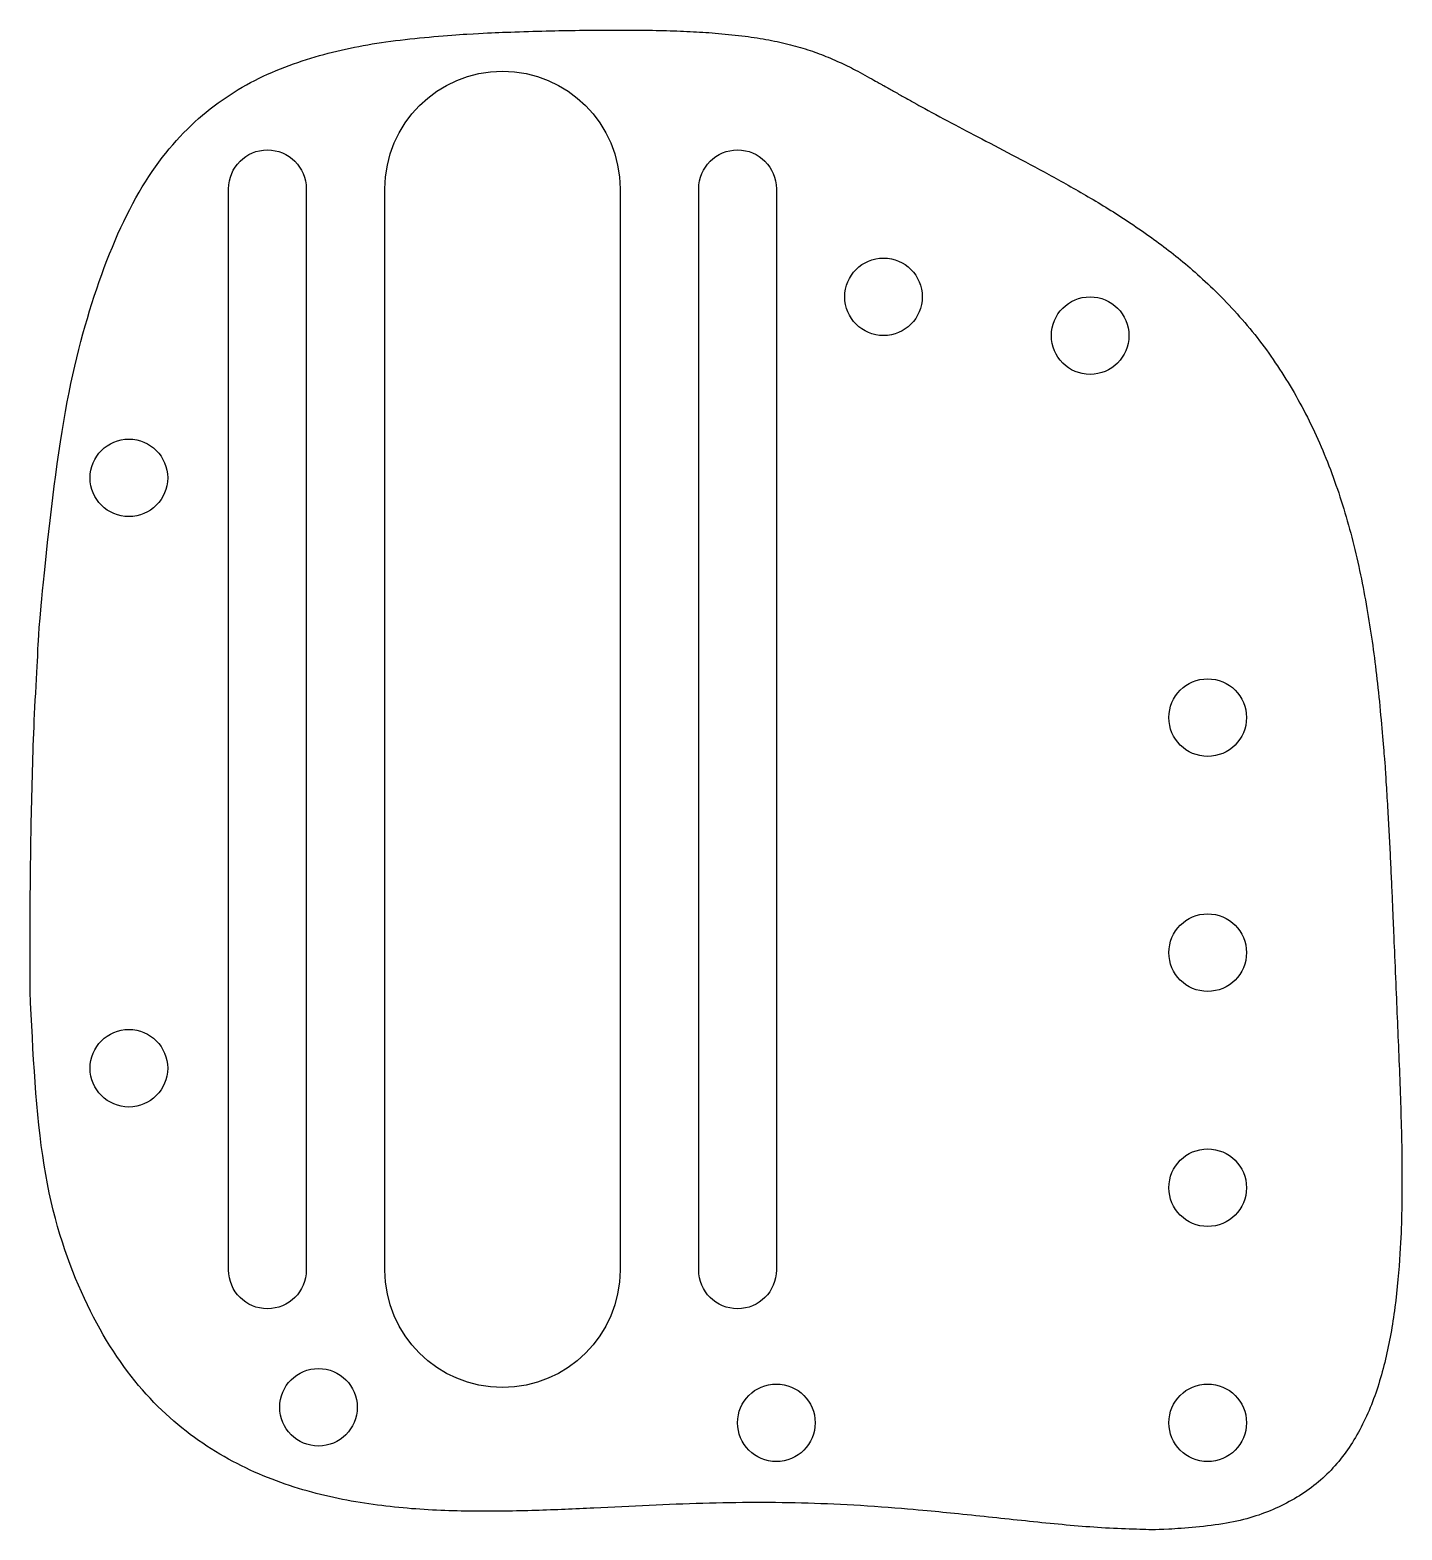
# Model space of a CAD drawing. Header units: inches. Extents: x -2.51 to 0.41, y 4.27 to 7.46.
import ezdxf

# ---------------------------------------------------------------- set-up
doc = ezdxf.new("R2010")
doc.units = ezdxf.units.IN
doc.header["$MEASUREMENT"] = 0

msp = doc.modelspace()

# ---------------------------------------------------------------- linework, layer by layer
for points in [[(-1.25, 7.125), (-1.25, 4.825, -1), (-1.75, 4.825), (-1.75, 7.125, -1)], [(-1.9175, 7.125), (-1.9175, 4.825, -1), (-2.0825, 4.825), (-2.0825, 7.125, -1)], [(-0.9175, 7.125), (-0.9175, 4.825, -1), (-1.0825, 4.825), (-1.0825, 7.125, -1)]]:
    msp.add_lwpolyline(points, format="xyb", close=True)
for centre in [(-0.6895, 6.895), (-0.25, 6.8125), (-2.2947, 6.5099), (0, 6), (0, 5.5), (-2.2947, 5.2542), (0, 5), (-1.8914, 4.533), (-0.9175, 4.5), (0, 4.5)]:
    msp.add_circle(centre, 0.0825)
msp.add_open_spline([(-2.505, 5.4175), (-2.505, 4.3987), (-1.5, 4.2067), (-0.9175, 4.5), (0.4052, 4.0078), (0.4329, 5.0582), (0.3776, 5.5939), (0.3776, 6.9348), (-0.7131, 7.2689), (-0.772, 7.5048), (-1.6998, 7.4398), (-2.505, 7.4398), (-2.505, 5.8713), (-2.505, 5.4175)], degree=4)

doc.saveas('drawing.dxf')
